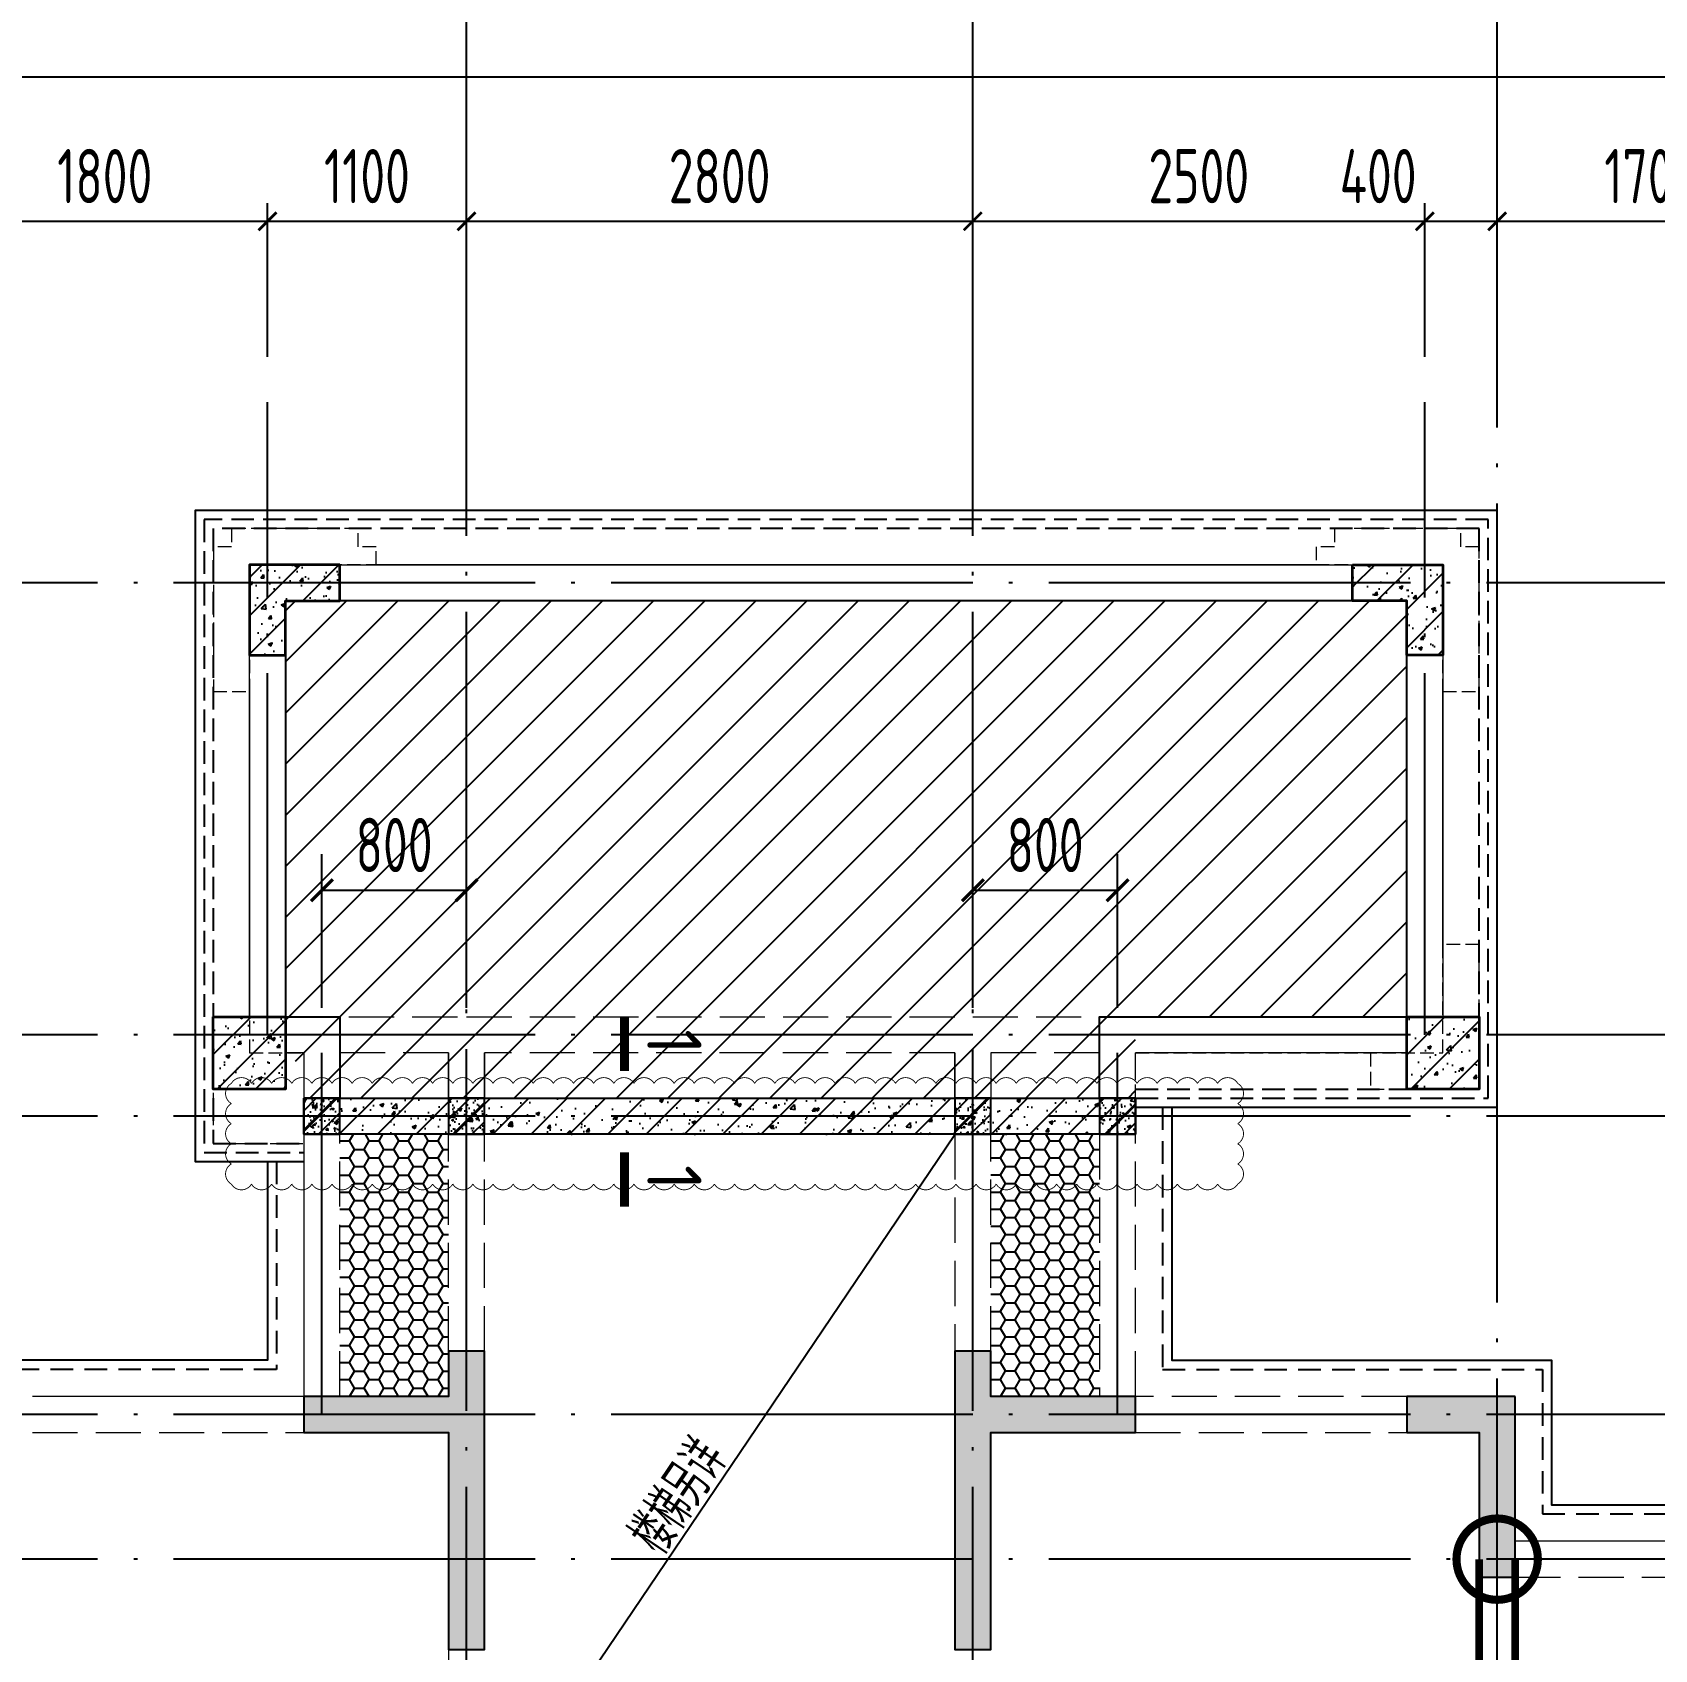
# Model space of a CAD drawing. Extents: x -655480 to 203344, y -294099 to 287156.
# Drawn here: x -158014 to -149043, y 135891 to 144836 of the extents above; entities that cross this region are included whole.
import ezdxf

# ---------------------------------------------------------------- set-up
doc = ezdxf.new("R2010")
doc.units = 0
doc.header["$LTSCALE"] = 1000
for name, pattern in [('__DASH', [0.35, 0.25, -0.1]), ('DASH', [0.35, 0.25, -0.1]), ('DOTE', [2.42, 2, -0.2, 0.02, -0.2]), ('HIDDEN', [0.375, 0.25, -0.125])]:
    doc.linetypes.add(name, pattern=pattern)
doc.layers.get('0').update_dxf_attribs({"linetype": 'CONTINUOUS'})
doc.layers.get('DEFPOINTS').update_dxf_attribs({"linetype": 'CONTINUOUS'})
doc.layers.add('+公共字体', color=7, linetype='CONTINUOUS', lineweight=20)
doc.layers.add('平面-看线', color=45, linetype='CONTINUOUS', lineweight=15)
for name, color, linetype in [('A-AXIS', 1, 'CONTINUOUS'), ('A-DOTE', 10, 'DOTE'), ('HATCH', 8, 'CONTINUOUS'), ('ROOF', 183, 'CONTINUOUS'), ('S-B板填充', 251, 'CONTINUOUS'), ('S-B板边线', 2, 'CONTINUOUS'), ('S-B板配筋号', 7, 'CONTINUOUS'), ('S-C承台编号', 6, 'CONTINUOUS'), ('S-L主梁线', 4, 'DASH'), ('S-Q墙填充', 252, 'CONTINUOUS'), ('S-Q墙实线', 6, 'CONTINUOUS'), ('S-Q墙标注', 3, 'CONTINUOUS'), ('S-Y一般标注', 3, 'CONTINUOUS'), ('S-Z柱填充', 252, 'CONTINUOUS'), ('S-Z柱实线', 6, 'CONTINUOUS'), ('S-板正筋', 2, 'CONTINUOUS'), ('S-构造柱', 212, 'CONTINUOUS'), ('THICK', 6, 'CONTINUOUS'), ('看线', 251, 'CONTINUOUS')]:
    doc.layers.add(name, color=color, linetype=linetype)
doc.layers.add('审图修改', color=2, linetype='CONTINUOUS', plot=False)
doc.layers.add('配箍校核', color=34, linetype='CONTINUOUS', plot=False)
doc.styles.add('TSSD_DIMENSION', font='Tssdeng.shx', dxfattribs={"width": 0.7, "bigfont": 'tssdchn.shx'})
doc.styles.add('TSSD_Label', font='Tssdeng.shx', dxfattribs={"width": 0.7, "bigfont": 'hztxt.shx'})
doc.styles.add('TSSD_REIN', font='tssdeng.shx', dxfattribs={"width": 0.7, "height": 300, "bigfont": 'tssdchn.shx'})
doc.styles.add('结构文字', font='zstxt.shx', dxfattribs={"width": 0.7, "bigfont": 'zshz.shx'})
doc.dimstyles.new('STRUCK', dxfattribs={"dimtxt": 400, "dimasz": 121, "dimexe": 200, "dimexo": 150, "dimgap": 115, "dimtad": 1, "dimdec": 0, "dimdsep": 46, "dimtxsty": '结构文字', "dimblk": 'ARCHTICK', "dimcen": 400, "dimclrd": 3, "dimclre": 3, "dimclrt": 7, "dimadec": 0, "dimazin": 0, "dimtfac": 1, "dimtdec": 0, "dimtix": 1, "dimtmove": 2, "dimatfit": 3, "dimldrblk": '_DIMX', "dimfxl": 1, "dimtolj": 1, "dimtzin": 0, "dimarcsym": 0})
doc.dimstyles.new('TSSD_100_100', dxfattribs={"dimtxt": 300, "dimasz": 100, "dimexe": 100, "dimexo": 250, "dimgap": 100, "dimtad": 1, "dimdec": 0, "dimzin": 0, "dimdsep": 46, "dimtxsty": 'TSSD_DIMENSION', "dimblk": 'ARCHTICK', "dimcen": 0, "dimdle": 100, "dimclrt": 7, "dimadec": 0, "dimazin": 0, "dimtfac": 1, "dimtdec": 0, "dimtix": 1, "dimtmove": 2, "dimatfit": 3, "dimldrblk": 'ARCHTICK', "dimfxl": 1, "dimtolj": 1, "dimtzin": 0, "dimarcsym": 0})
pattern_1 = [(50, (46738.58, -83346.06), (215.17805, -18.82564), [22.5, -247.5]), (355, (46738.58, -83346.06), (-41.6254, 225.65764), [18, -198]), (100.4514, (46756.5, -83347.63), (173.55281, 206.83186), [19.12206, -210.34263]), (46.1842, (46738.58, -83286.06), (320.1723, -49.6557), [33.75, -371.25]), (96.6356, (46765.26, -83290.2), (280.3988, 292.23536), [28.6831, -315.5139]), (351.1842, (46738.58, -83286.06), (280.3986, 292.2356), [27, -297]), (21, (46768.58, -83301.06), (179.07212, -120.78567), [22.5, -247.5]), (326, (46768.58, -83301.06), (72.9946, 217.545), [18, -198]), (71.4514, (46783.5, -83311.13), (252.0668, 96.75915), [19.12206, -210.34263]), (37.5, (46738.58, -83346.06), (3.647957, 99.868156), [0, -195.6, 0, -201, 0, -198.75]), (7.5, (46738.58, -83346.06), (78.92086, 118.323514), [0, -114.6, 0, -191.1, 0, -75.75]), (327.5, (46671.68, -83346.06), (160.14673, -6.76646), [0, -75, 0, -234, 0, -310.5]), (317.5, (46641.68, -83346.06), (174.95585, 30.0315), [0, -97.5, 0, -155.4, 0, -220.5]), (45, (46738.58, -83346.06), (-106.06602, 106.06602), [])]

# ---------------------------------------------------------------- blocks, each defined once
blk = doc.blocks.new('_ArchTick')
at = {"color": 0, "linetype": 'ByBlock', "const_width": 0.15}
blk.add_lwpolyline([(-0.5, -0.5), (0.5, 0.5)], dxfattribs=at)
blk = doc.blocks.new('*D91')
at = {"layer": 'DEFPOINTS', "color": 0, "transparency": 16777216}
for p in [(40700, 22100), (39600, 21100), (40700, 21100)]:
    blk.add_point(p, dxfattribs=at)
at = {"layer": 'S-Y一般标注', "color": 0, "lineweight": -2, "transparency": 16777216}
for p, q in [((39600, 21350), (39600, 22200)), ((40700, 21350), (40700, 22200)), ((39500, 22100), (40800, 22100))]:
    blk.add_line(p, q, dxfattribs=at)
at = {"layer": 'S-Y一般标注', "color": 0, "lineweight": -2, "transparency": 16777216, "xscale": 100, "yscale": 100, "zscale": 100, "rotation": 180}
blk.add_blockref('_ArchTick', (39600, 22100), dxfattribs=at)
at = {"layer": 'S-Y一般标注', "color": 0, "lineweight": -2, "transparency": 16777216, "xscale": 100, "yscale": 100, "zscale": 100}
blk.add_blockref('_ArchTick', (40700, 22100), dxfattribs=at)
at = {"layer": 'S-Y一般标注', "color": 7, "transparency": 16777216, "insert": (40150, 22350), "char_height": 300, "attachment_point": 5, "style": 'TSSD_DIMENSION'}
blk.add_mtext('\\A1;1100', dxfattribs=at)
blk = doc.blocks.new('*D92')
at = {"layer": 'DEFPOINTS', "color": 0, "transparency": 16777216}
for p in [(43500, 22100), (40700, 21100), (43500, 21100)]:
    blk.add_point(p, dxfattribs=at)
at = {"layer": 'S-Y一般标注', "color": 0, "lineweight": -2, "transparency": 16777216}
for p, q in [((40700, 21350), (40700, 22200)), ((43500, 21350), (43500, 22200)), ((40600, 22100), (43600, 22100))]:
    blk.add_line(p, q, dxfattribs=at)
at = {"layer": 'S-Y一般标注', "color": 0, "lineweight": -2, "transparency": 16777216, "xscale": 100, "yscale": 100, "zscale": 100, "rotation": 180}
blk.add_blockref('_ArchTick', (40700, 22100), dxfattribs=at)
at = {"layer": 'S-Y一般标注', "color": 0, "lineweight": -2, "transparency": 16777216, "xscale": 100, "yscale": 100, "zscale": 100}
blk.add_blockref('_ArchTick', (43500, 22100), dxfattribs=at)
at = {"layer": 'S-Y一般标注', "color": 7, "transparency": 16777216, "insert": (42100, 22350), "char_height": 300, "attachment_point": 5, "style": 'TSSD_DIMENSION'}
blk.add_mtext('\\A1;2800', dxfattribs=at)
blk = doc.blocks.new('*D93')
at = {"layer": 'DEFPOINTS', "color": 0, "transparency": 16777216}
for p in [(46400, 22100), (46000, 21100), (46400, 21100)]:
    blk.add_point(p, dxfattribs=at)
at = {"layer": 'S-Y一般标注', "color": 0, "lineweight": -2, "transparency": 16777216}
for p, q in [((46000, 21350), (46000, 22200)), ((46400, 21350), (46400, 22200)), ((45900, 22100), (46500, 22100))]:
    blk.add_line(p, q, dxfattribs=at)
at = {"layer": 'S-Y一般标注', "color": 0, "lineweight": -2, "transparency": 16777216, "xscale": 100, "yscale": 100, "zscale": 100, "rotation": 180}
blk.add_blockref('_ArchTick', (46000, 22100), dxfattribs=at)
at = {"layer": 'S-Y一般标注', "color": 0, "lineweight": -2, "transparency": 16777216, "xscale": 100, "yscale": 100, "zscale": 100}
blk.add_blockref('_ArchTick', (46400, 22100), dxfattribs=at)
at = {"layer": 'S-Y一般标注', "color": 7, "transparency": 16777216, "insert": (45741.9, 22350), "char_height": 300, "attachment_point": 5, "style": 'TSSD_DIMENSION'}
blk.add_mtext('\\A1;400', dxfattribs=at)
blk = doc.blocks.new('*D94')
at = {"layer": 'DEFPOINTS', "color": 0, "transparency": 16777216}
for p in [(48100, 22100), (46400, 21100), (48100, 21100)]:
    blk.add_point(p, dxfattribs=at)
at = {"layer": 'S-Y一般标注', "color": 0, "lineweight": -2, "transparency": 16777216}
for p, q in [((46400, 21350), (46400, 22200)), ((48100, 21350), (48100, 22200)), ((46300, 22100), (48200, 22100))]:
    blk.add_line(p, q, dxfattribs=at)
at = {"layer": 'S-Y一般标注', "color": 0, "lineweight": -2, "transparency": 16777216, "xscale": 100, "yscale": 100, "zscale": 100, "rotation": 180}
blk.add_blockref('_ArchTick', (46400, 22100), dxfattribs=at)
at = {"layer": 'S-Y一般标注', "color": 0, "lineweight": -2, "transparency": 16777216, "xscale": 100, "yscale": 100, "zscale": 100}
blk.add_blockref('_ArchTick', (48100, 22100), dxfattribs=at)
at = {"layer": 'S-Y一般标注', "color": 7, "transparency": 16777216, "insert": (47250, 22350), "char_height": 300, "attachment_point": 5, "style": 'TSSD_DIMENSION'}
blk.add_mtext('\\A1;1700', dxfattribs=at)
blk = doc.blocks.new('*D98')
at = {"layer": 'DEFPOINTS', "color": 0, "transparency": 16777216}
for p in [(54600, 22900), (4600, 21100), (54600, 21100)]:
    blk.add_point(p, dxfattribs=at)
at = {"layer": 'S-Y一般标注', "color": 0, "lineweight": -2, "transparency": 16777216}
for p, q in [((4600, 21350), (4600, 23000)), ((54600, 21350), (54600, 23000)), ((4500, 22900), (54700, 22900))]:
    blk.add_line(p, q, dxfattribs=at)
at = {"layer": 'S-Y一般标注', "color": 0, "lineweight": -2, "transparency": 16777216, "xscale": 100, "yscale": 100, "zscale": 100, "rotation": 180}
blk.add_blockref('_ArchTick', (4600, 22900), dxfattribs=at)
at = {"layer": 'S-Y一般标注', "color": 0, "lineweight": -2, "transparency": 16777216, "xscale": 100, "yscale": 100, "zscale": 100}
blk.add_blockref('_ArchTick', (54600, 22900), dxfattribs=at)
at = {"layer": 'S-Y一般标注', "color": 7, "transparency": 16777216, "insert": (29600, 23150), "char_height": 300, "attachment_point": 5, "style": 'TSSD_DIMENSION'}
blk.add_mtext('\\A1;50000', dxfattribs=at)
blk = doc.blocks.new('*D113')
at = {"layer": 'DEFPOINTS', "color": 0, "transparency": 16777216}
for p in [(39600, 22100), (37800, 21100), (39600, 21100)]:
    blk.add_point(p, dxfattribs=at)
at = {"layer": 'S-Y一般标注', "color": 0, "lineweight": -2, "transparency": 16777216}
for p, q in [((37800, 21350), (37800, 22200)), ((39600, 21350), (39600, 22200)), ((37700, 22100), (39700, 22100))]:
    blk.add_line(p, q, dxfattribs=at)
at = {"layer": 'S-Y一般标注', "color": 0, "lineweight": -2, "transparency": 16777216, "xscale": 100, "yscale": 100, "zscale": 100, "rotation": 180}
blk.add_blockref('_ArchTick', (37800, 22100), dxfattribs=at)
at = {"layer": 'S-Y一般标注', "color": 0, "lineweight": -2, "transparency": 16777216, "xscale": 100, "yscale": 100, "zscale": 100}
blk.add_blockref('_ArchTick', (39600, 22100), dxfattribs=at)
at = {"layer": 'S-Y一般标注', "color": 7, "transparency": 16777216, "insert": (38700, 22350), "char_height": 300, "attachment_point": 5, "style": 'TSSD_DIMENSION'}
blk.add_mtext('\\A1;1800', dxfattribs=at)
blk = doc.blocks.new('*D114')
at = {"layer": 'DEFPOINTS', "color": 0, "transparency": 16777216}
for p in [(46000, 22100), (43500, 21100), (46000, 21100)]:
    blk.add_point(p, dxfattribs=at)
at = {"layer": 'S-Y一般标注', "color": 0, "lineweight": -2, "transparency": 16777216}
for p, q in [((43500, 21350), (43500, 22200)), ((46000, 21350), (46000, 22200)), ((43400, 22100), (46100, 22100))]:
    blk.add_line(p, q, dxfattribs=at)
at = {"layer": 'S-Y一般标注', "color": 0, "lineweight": -2, "transparency": 16777216, "xscale": 100, "yscale": 100, "zscale": 100, "rotation": 180}
blk.add_blockref('_ArchTick', (43500, 22100), dxfattribs=at)
at = {"layer": 'S-Y一般标注', "color": 0, "lineweight": -2, "transparency": 16777216, "xscale": 100, "yscale": 100, "zscale": 100}
blk.add_blockref('_ArchTick', (46000, 22100), dxfattribs=at)
at = {"layer": 'S-Y一般标注', "color": 7, "transparency": 16777216, "insert": (44750, 22350), "char_height": 300, "attachment_point": 5, "style": 'TSSD_DIMENSION'}
blk.add_mtext('\\A1;2500', dxfattribs=at)
blk = doc.blocks.new('20210729.03492876')
at = {"layer": 'ROOF', "ltscale": 0.8}
for points in [[(40100, 13200), (42100, 13200), (42100, 16500), (34900, 16500), (34900, 12900), (35500, 12900)], [(39900, 13250), (39900, 13700), (41600, 13700), (41600, 16000), (35400, 16000), (35400, 13700), (35700, 13700), (35700, 13250)]]:
    blk.add_lwpolyline(points, dxfattribs=at)
at = {"layer": 'ROOF', "linetype": '__DASH', "ltscale": 0.5}
for points in [[(40100, 13250), (42050, 13250), (42050, 16450), (34950, 16450), (34950, 12950), (35500, 12950)], [(40100, 13300), (42000, 13300), (42000, 16400), (35000, 16400), (35000, 13000), (35500, 13000)]]:
    blk.add_lwpolyline(points, dxfattribs=at)
at = {"layer": '平面-看线', "linetype": 'DASH', "ltscale": 0.3}
for points in [[(40100, 13250), (40100, 13500), (41400, 13500), (41400, 13300), (42000, 13300), (42000, 14100), (41800, 14100), (41800, 15500), (41999.7, 15500), (41999.7, 16300), (41899.7, 16300), (41899.7, 16400), (41609.7, 16400), (41609.7, 16400), (41489.7, 16400), (41489.7, 16400), (41199.7, 16400), (41199.7, 16300), (41099.7, 16300), (41099.7, 16200), (35900.3, 16200), (35900.3, 16300), (35800.3, 16300), (35800.3, 16400), (35510.3, 16400), (35510.3, 16400), (35390.3, 16400), (35390.3, 16400), (35100.3, 16400), (35100.3, 16300), (35000.3, 16300), (35000.3, 15500), (35200, 15500), (35200, 13700), (35000, 13700), (35000, 13000), (35500, 13000)], [(40100, 13250), (40100, 13500), (41800, 13500), (41800, 16200), (35200, 16200), (35200, 13500), (35500, 13500), (35500, 13250)]]:
    blk.add_lwpolyline(points, dxfattribs=at)
at = {"layer": '看线', "color": 201, "linetype": 'HIDDEN', "ltscale": 0.5}
for points in [[(40250, 13200), (40250, 11750), (42350, 11750), (42350, 10950), (48750, 10950), (48750, 9950), (50550, 9950), (50550, 1550), (47600, 1550)], [(35350, 12900), (35350, 11750), (33250, 11750), (33250, 10950), (26850, 10950), (26850, 10950), (25300, 10950)]]:
    blk.add_lwpolyline(points, dxfattribs=at)
at = {"layer": '看线', "color": 201}
for points in [[(40300, 13200), (40300, 11800), (42400, 11800), (42400, 11000), (48800, 11000), (48800, 10000), (50600, 10000), (50600, 1500), (47750, 1500)], [(35300, 12900), (35300, 11800), (33200, 11800), (33200, 11000), (26800, 11000), (26800, 11000), (25300, 11000)]]:
    blk.add_lwpolyline(points, dxfattribs=at)
blk = doc.blocks.new('20210803.22403995')
at = {"layer": '+公共字体', "color": 2, "const_width": 45}
blk.add_lwpolyline([(-822438.2, -168386.5, 1), (-822438.2, -167936.5, 1), (-822438.2, -168386.5, -1)], format="xyb", dxfattribs=at)
blk = doc.blocks.new('20210807.15313138')
at = {"layer": 'S-Q墙填充'}
h = blk.add_hatch(color=252, dxfattribs=at)
h.dxf.hatch_style = 1
h.paths.add_polyline_path([(97215.6, 67839.5), (97215.6, 68189.5), (97015.6, 68189.5), (97015.6, 67939.5), (96215.5, 67939.5), (96215.5, 67739.5), (97015.6, 67739.5), (97015.6, 66539.5), (97215.6, 66539.5)])
h = blk.add_hatch(color=252, dxfattribs=at)
h.dxf.hatch_style = 1
h.paths.add_polyline_path([(99815.6, 67839.5), (99815.6, 66539.5), (100015.6, 66539.5), (100015.6, 67739.5), (100815.2, 67739.5), (100815.2, 67939.5), (100015.6, 67939.5), (100015.6, 68189.5), (99815.6, 68189.5)])
h = blk.add_hatch(color=252, dxfattribs=at)
h.dxf.hatch_style = 1
h.paths.add_polyline_path([(102915.6, 67939.5), (102315.7, 67939.5), (102315.7, 67739.5), (102715.6, 67739.5), (102715.6, 66939.5), (102915.6, 66939.5)])
at = {"layer": 'S-Z柱填充'}
h = blk.add_hatch(dxfattribs=at)
h.set_pattern_fill('ARMORED', color=256, scale=30, style=0)
h.set_pattern_definition(pattern_1)
h.paths.add_polyline_path([(96415.7, 72539.5), (95915.7, 72539.5), (95915.7, 72039.5), (96115.7, 72039.5), (96115.7, 72339.5), (96415.7, 72339.5)])
h = blk.add_hatch(dxfattribs=at)
h.set_pattern_fill('ARMORED', color=256, scale=30, style=0)
h.set_pattern_definition(pattern_1)
h.paths.add_polyline_path([(102015.6, 72539.5), (102515.6, 72539.5), (102515.6, 72039.5), (102315.6, 72039.5), (102315.6, 72339.5), (102015.6, 72339.5)])
h = blk.add_hatch(dxfattribs=at)
h.set_pattern_fill('ARMORED', color=256, scale=30, style=0)
h.set_pattern_definition([(50, (-309692.94, 38050.78), (215.178055, -18.82564), [22.5, -247.5]), (355, (-309692.94, 38050.78), (-41.6254, 225.65764), [18, -198]), (100.4514, (-309675.01, 38049.21), (173.55281, 206.83186), [19.12206, -210.34263]), (46.1842, (-309692.94, 38110.78), (320.17231, -49.6557), [33.75, -371.25]), (96.6356, (-309666.26, 38106.64), (280.3988, 292.23536), [28.68309, -315.5139]), (351.1842, (-309692.94, 38110.78), (280.39858, 292.23558), [27, -297]), (21, (-309662.94, 38095.78), (179.072116, -120.78567), [22.5, -247.5]), (326, (-309662.94, 38095.78), (72.9946, 217.54501), [18, -198]), (71.4514, (-309648.02, 38085.71), (252.06679, 96.75915), [19.12206, -210.34263]), (37.5, (-309692.945, 38050.78), (3.647957, 99.868156), [0, -195.6, 0, -201, 0, -198.75]), (7.5, (-309692.94, 38050.78), (78.92086, 118.323514), [0, -114.6, 0, -191.1, 0, -75.75]), (327.5, (-309759.845, 38050.78), (160.146731, -6.766462), [0, -75, 0, -234, 0, -310.5]), (317.5, (-309789.84, 38050.78), (174.95585, 30.031495), [0, -97.5, 0, -155.4, 0, -220.5]), (45, (-309692.94, 38050.78), (-106.066017, 106.066017), [])])
h.paths.add_polyline_path([(95715.6, 70039.5), (96115.6, 70039.5), (96115.6, 69639.5), (95715.6, 69639.5)])
h = blk.add_hatch(dxfattribs=at)
h.set_pattern_fill('ARMORED', color=256, scale=30, style=0)
h.set_pattern_definition([(50, (-310092.94, 38050.78), (215.178055, -18.82564), [22.5, -247.5]), (355, (-310092.94, 38050.78), (-41.6254, 225.65764), [18, -198]), (100.4514, (-310075.01, 38049.2), (173.55281, 206.83186), [19.12206, -210.34263]), (46.1842, (-310092.94, 38110.78), (320.17231, -49.6557), [33.75, -371.25]), (96.6356, (-310066.26, 38106.64), (280.3988, 292.23536), [28.68309, -315.5139]), (351.1842, (-310092.94, 38110.78), (280.39858, 292.23558), [27, -297]), (21, (-310062.94, 38095.78), (179.072116, -120.78567), [22.5, -247.5]), (326, (-310062.94, 38095.78), (72.9946, 217.54501), [18, -198]), (71.4514, (-310048.02, 38085.71), (252.06679, 96.75915), [19.12206, -210.34263]), (37.5, (-310092.945, 38050.78), (3.647957, 99.868156), [0, -195.6, 0, -201, 0, -198.75]), (7.5, (-310092.94, 38050.78), (78.92086, 118.323514), [0, -114.6, 0, -191.1, 0, -75.75]), (327.5, (-310159.845, 38050.78), (160.146731, -6.766462), [0, -75, 0, -234, 0, -310.5]), (317.5, (-310189.84, 38050.78), (174.95585, 30.031495), [0, -97.5, 0, -155.4, 0, -220.5]), (45, (-310092.94, 38050.78), (-106.066017, 106.066017), [])])
h.paths.add_polyline_path([(102315.6, 70039.5), (102715.6, 70039.5), (102715.6, 69639.5), (102315.6, 69639.5)])
at = {"layer": 'S-L主梁线', "linetype": 'ByBlock', "lineweight": 18}
for p, q in [((96315.6, 72539.5), (102015.6, 72539.5)), ((95915.6, 70039.5), (95915.6, 72139.5)), ((102515.6, 72039.5), (102515.6, 70039.5)), ((96215.8, 69839.5), (96215.8, 67939.5)), ((102315.6, 69839.5), (100816.1, 69839.6)), ((96215.6, 69589.5), (96215.9, 69589.5)), ((96415.9, 69589.5), (97016.2, 69589.5)), ((97216.2, 69589.5), (99815.6, 69589.5)), ((100015.6, 69589.5), (100616.1, 69589.5)), ((96215.5, 67939.5), (94715.6, 67939.5)), ((104515.6, 67139.5), (102915.6, 67139.5))]:
    blk.add_line(p, q, dxfattribs=at)
at = {"layer": 'S-L主梁线', "linetype": 'DASH', "lineweight": 18}
for p, q in [((102015.6, 72339.5), (96315.6, 72339.5)), ((96115.6, 72139.5), (96115.6, 70039.5)), ((102315.6, 70039.5), (102315.6, 72039.5)), ((96115.6, 70039.7), (97116.3, 70039.7)), ((97116.3, 70039.7), (99915.6, 70039.7)), ((99915.7, 70039.7), (100716.1, 70039.6)), ((100716.1, 70039.6), (102315.6, 70039.5)), ((96215.8, 69839.7), (96115.6, 69839.7)), ((96415.8, 69489.5), (96415.8, 69839.7)), ((96415.8, 69839.7), (96415.9, 69589.5)), ((97016.3, 69839.7), (96415.8, 69839.7)), ((97016.3, 69839.7), (97016.2, 69589.5)), ((97016.2, 69589.5), (97016.3, 69839.7)), ((97216.2, 69589.5), (97216.3, 69839.7)), ((97216.3, 69839.7), (97216.2, 69589.5)), ((99815.6, 69839.7), (97216.3, 69839.7)), ((99815.6, 69839.7), (99815.6, 69589.5)), ((99815.6, 69589.5), (99815.6, 69839.7)), ((100015.6, 69839.7), (100015.6, 69589.5)), ((100015.6, 69839.7), (100015.6, 69589.5)), ((100616.1, 69839.6), (100015.6, 69839.7)), ((100616.1, 69839.6), (100616.1, 69589.5)), ((100616.1, 69589.5), (100616.1, 69839.6)), ((100815.8, 67939.5), (100816.1, 69839.6)), ((97016.1, 69389.5), (96415.7, 69389.5)), ((96415.8, 67939.5), (96415.8, 69389.5)), ((97015.6, 68189.5), (97016, 69389.5)), ((97215.8, 68189.5), (97216.2, 69389.5)), ((99815.6, 69389.5), (97216.1, 69389.5)), ((99815.6, 69389.5), (99815.5, 68189.5)), ((100615.9, 69389.5), (100015.6, 69389.5)), ((100015.6, 68189.5), (100016, 69389.5)), ((100616, 69389.5), (100615.8, 67939.5)), ((102315.7, 67939.5), (100815.8, 67939.5)), ((94715.6, 67739.5), (96215.5, 67739.5)), ((100815.2, 67739.5), (102315.7, 67739.5)), ((102915.6, 66939.5), (104415.6, 66939.5)), ((97015.6, 66539.5), (97015.6, 65839.8)), ((100015.6, 65839.8), (100015.6, 66539.5))]:
    blk.add_line(p, q, dxfattribs=at)
at = {"layer": 'S-Q墙实线'}
blk.add_lwpolyline([(97215.6, 67839.5), (97215.6, 68189.5), (97015.6, 68189.5), (97015.6, 67939.5), (96215.5, 67939.5), (96215.5, 67739.5), (97015.6, 67739.5), (97015.6, 66539.5), (97215.6, 66539.5), (97215.6, 67839.5)], dxfattribs=at)
for points in [[(99815.6, 67839.5), (99815.6, 66539.5), (100015.6, 66539.5), (100015.6, 67739.5), (100815.2, 67739.5), (100815.2, 67939.5), (100015.6, 67939.5), (100015.6, 68189.5), (99815.6, 68189.5)], [(102915.6, 67939.5), (102315.7, 67939.5), (102315.7, 67739.5), (102715.6, 67739.5), (102715.6, 66939.5), (102915.6, 66939.5)]]:
    blk.add_lwpolyline(points, close=True, dxfattribs=at)
at = {"layer": 'S-Z柱实线', "lineweight": 35}
for points in [[(96415.7, 72539.5), (95915.7, 72539.5), (95915.7, 72039.5), (96115.7, 72039.5), (96115.7, 72339.5), (96415.7, 72339.5), (96415.7, 72539.5)], [(102015.6, 72539.5), (102515.6, 72539.5), (102515.6, 72039.5), (102315.6, 72039.5), (102315.6, 72339.5), (102015.6, 72339.5), (102015.6, 72539.5)]]:
    blk.add_lwpolyline(points, dxfattribs=at)
for points in [[(95715.6, 70039.5), (96115.6, 70039.5), (96115.6, 69639.5), (95715.6, 69639.5)], [(102315.6, 70039.5), (102715.6, 70039.5), (102715.6, 69639.5), (102315.6, 69639.5)]]:
    blk.add_lwpolyline(points, close=True, dxfattribs=at)
blk = doc.blocks.new('20210730.02141516')
at = {"layer": 'S-构造柱'}
h = blk.add_hatch(dxfattribs=at)
h.set_pattern_fill('ARMORED', color=256, scale=15, angle=-90, style=0)
h.set_pattern_definition([(320, (-154189.41, 3278673.45), (-9.4128202, -107.5890274), [11.25, -123.75]), (265, (-154189.41, 3278673.45), (112.82882, 20.8127), [9, -99]), (10.4514, (-154190.19, 3278664.49), (103.4159313, -86.7764073), [9.5610285, -105.1713168]), (316.1842, (-154159.41, 3278673.45), (-24.827852, -160.0861573), [16.875, -185.625]), (6.6356, (-154161.48, 3278660.11), (146.117681, -140.199406), [14.341543, -157.75695]), (261.1842, (-154159.41, 3278673.45), (146.11779, -140.199292), [13.5, -148.5]), (291, (-154166.91, 3278658.45), (-60.3928336, -89.5360578), [11.25, -123.75]), (236, (-154166.91, 3278658.45), (108.7725068, -36.4972998), [9, -99]), (341.4514, (-154171.94, 3278650.99), (48.3795745, -126.0333943), [9.5610285, -105.1713168]), (307.5, (-154189.41, 3278673.454), (49.93407807, -1.8239783), [0, -97.8, 0, -100.5, 0, -99.375]), (277.5, (-154189.41, 3278673.454), (59.1617568, -39.4604306), [0, -57.3, 0, -95.55, 0, -37.875]), (237.5, (-154189.41, 3278706.904), (-3.38323076, -80.07336543), [0, -37.5, 0, -117, 0, -155.25]), (227.5, (-154189.41, 3278721.904), (15.0157473, -87.4779254), [0, -48.75, 0, -77.7, 0, -110.25]), (315, (-154189.41, 3278673.454), (53.0330086, 53.0330086), [])])
h.paths.add_polyline_path([(200, 200), (200, 0), (0, 0), (0, 200)])
blk.add_lwpolyline([(200, 200), (200, 0), (0, 0), (0, 200)], close=True, dxfattribs=at)
blk = doc.blocks.new('20210809.18285270')
at = {"layer": 'ROOF', "xscale": -1, "rotation": 4.61764226855621e-08}
for p in [(35500, 12550.2), (36300, 12550.2), (39100, 12550.2), (39900, 12550.2)]:
    blk.add_blockref('20210730.02141516', p, dxfattribs=at)
blk = doc.blocks.new('*D1360')
at = {"layer": 'DEFPOINTS', "color": 0, "transparency": 16777216}
for p in [(-155613.6, 140091.4), (-156413.6, 139291.4), (-155613.6, 139291.4)]:
    blk.add_point(p, dxfattribs=at)
at = {"layer": 'S-Q墙标注', "color": 3, "lineweight": -2, "transparency": 16777216}
for p, q in [((-156413.6, 139441.4), (-156413.6, 140291.4)), ((-155613.6, 139441.4), (-155613.6, 140291.4)), ((-156413.6, 140091.4), (-155613.6, 140091.4))]:
    blk.add_line(p, q, dxfattribs=at)
at = {"layer": 'S-Q墙标注', "color": 3, "lineweight": -2, "transparency": 16777216, "xscale": 121, "yscale": 121, "zscale": 121, "rotation": 180}
blk.add_blockref('_ArchTick', (-156413.6, 140091.4), dxfattribs=at)
at = {"layer": 'S-Q墙标注', "color": 3, "lineweight": -2, "transparency": 16777216, "xscale": 121, "yscale": 121, "zscale": 121}
blk.add_blockref('_ArchTick', (-155613.6, 140091.4), dxfattribs=at)
at = {"layer": 'S-Q墙标注', "color": 7, "transparency": 16777216, "insert": (-156013.6, 140341.4), "char_height": 300, "attachment_point": 5, "style": 'TSSD_REIN'}
blk.add_mtext('\\A1;800', dxfattribs=at)
blk = doc.blocks.new('_DIMX')
blk.add_line((-150, 0), (150, 0))
at = {"const_width": 50}
blk.add_lwpolyline([(-70, -70), (70, 70)], dxfattribs=at)
blk = doc.blocks.new('*D1361')
at = {"layer": 'DEFPOINTS', "color": 0, "transparency": 16777216}
for p in [(-152013.6, 140091.4), (-152813.6, 139291.4), (-152013.6, 139291.4)]:
    blk.add_point(p, dxfattribs=at)
at = {"layer": 'S-Q墙标注', "color": 3, "lineweight": -2, "transparency": 16777216}
for p, q in [((-152813.6, 139441.4), (-152813.6, 140291.4)), ((-152013.6, 139441.4), (-152013.6, 140291.4)), ((-152813.6, 140091.4), (-152013.6, 140091.4))]:
    blk.add_line(p, q, dxfattribs=at)
at = {"layer": 'S-Q墙标注', "color": 3, "lineweight": -2, "transparency": 16777216, "xscale": 121, "yscale": 121, "zscale": 121, "rotation": 180}
blk.add_blockref('_ArchTick', (-152813.6, 140091.4), dxfattribs=at)
at = {"layer": 'S-Q墙标注', "color": 3, "lineweight": -2, "transparency": 16777216, "xscale": 121, "yscale": 121, "zscale": 121}
blk.add_blockref('_ArchTick', (-152013.6, 140091.4), dxfattribs=at)
at = {"layer": 'S-Q墙标注', "color": 7, "transparency": 16777216, "insert": (-152413.6, 140341.4), "char_height": 300, "attachment_point": 5, "style": 'TSSD_REIN'}
blk.add_mtext('\\A1;800', dxfattribs=at)
blk = doc.blocks.new('20210726.16350016')
at = {"layer": 'A-AXIS'}
for p, q in [((40700, 21100), (40700, 23900)), ((43500, 21100), (43500, 23900)), ((46400, 21100), (46400, 23900))]:
    blk.add_line(p, q, dxfattribs=at)
at = {"layer": 'A-DOTE'}
for p, q in [((39600, 17600), (39600, 21100)), ((40700, 13100.3), (40700, 21100)), ((43500, 13100.3), (43500, 21100)), ((46000, 17600), (46000, 21100)), ((46400, 13700), (46400, 21100)), ((55600, 20100), (3600, 20100)), ((55600, 17600), (3600, 17600)), ((39900, 15500), (39900, 17600)), ((44300, 15500), (44300, 17600)), ((55600, 17150), (3600, 17150)), ((55600, 15500), (3600, 15500)), ((55600, 14700), (3600, 14700))]:
    blk.add_line(p, q, dxfattribs=at)
at = {"layer": 'S-Y一般标注'}
for base, p1, p2, picture, middle in [((54600, 22900), (4600, 21100), (54600, 21100), '*D98', (29600, 23150)), ((39600, 22100), (37800, 21100), (39600, 21100), '*D113', (38700, 22350)), ((40700, 22100), (39600, 21100), (40700, 21100), '*D91', (40150, 22350)), ((43500, 22100), (40700, 21100), (43500, 21100), '*D92', (42100, 22350)), ((46000, 22100), (43500, 21100), (46000, 21100), '*D114', (44750, 22350)), ((48100, 22100), (46400, 21100), (48100, 21100), '*D94', (47250, 22350))]:
    dim = blk.add_linear_dim(base=base, p1=p1, p2=p2, dimstyle='TSSD_100_100', dxfattribs=at)
    dim.commit()
    dim.dimension.update_dxf_attribs({"geometry": picture, "text_midpoint": middle})
dim = blk.add_linear_dim(base=(46400, 22100), p1=(46000, 21100), p2=(46400, 21100), dimstyle='TSSD_100_100', dxfattribs=at)
dim.commit()
dim.dimension.update_dxf_attribs({"geometry": '*D93', "text_midpoint": (45741.9, 22350), "dimtype": 160})

msp = doc.modelspace()

# ---------------------------------------------------------------- hatches: boundary and pattern name
at = {"layer": 'HATCH'}
h = msp.add_hatch(dxfattribs=at)
h.set_pattern_fill('ARMORED', color=252, scale=30, style=0)
h.set_pattern_definition([(50, (-28752.11, -147139.17), (215.17805, -18.82564), [22.5, -247.5]), (355, (-28752.11, -147139.17), (-41.6254, 225.65764), [18, -198]), (100.4514, (-28734.18, -147140.74), (173.55281, 206.83186), [19.12206, -210.34263]), (46.1842, (-28752.11, -147079.17), (320.17231, -49.6557), [33.75, -371.25]), (96.6356, (-28725.43, -147083.3), (280.3988, 292.23536), [28.6831, -315.5139]), (351.1842, (-28752.1, -147079.17), (280.3986, 292.23558), [27, -297]), (21, (-28722.11, -147094.17), (179.07212, -120.78567), [22.5, -247.5]), (326, (-28722.11, -147094.17), (72.9946, 217.54501), [18, -198]), (71.4514, (-28707.2, -147104.24), (252.06679, 96.75915), [19.12206, -210.34263]), (37.5, (-28752.115, -147139.174), (3.647957, 99.868156), [0, -195.6, 0, -201, 0, -198.75]), (7.5, (-28752.11, -147139.17), (78.92086, 118.323514), [0, -114.6, 0, -191.1, 0, -75.75]), (327.5, (-28819.015, -147139.174), (160.14673, -6.766462), [0, -75, 0, -234, 0, -310.5]), (317.5, (-28849.01, -147139.17), (174.95585, 30.031495), [0, -97.5, 0, -155.4, 0, -220.5]), (45, (-28752.11, -147139.17), (-106.06602, 106.06602), [])])
h.paths.add_polyline_path([(-156513.41, 138941.33), (-151913.23, 138941.35), (-151913.23, 138741.44), (-156513.41, 138741.43)])
at = {"layer": 'S-B板填充'}
h = msp.add_hatch(dxfattribs=at)
h.set_pattern_fill('METAL', color=256, scale=50, style=0)
h.set_pattern_definition([(45, (-93979.7, -12952.44), (-141.42136, 141.42136), [])])
edge = h.paths.add_edge_path()
edge.add_line((-151913.65, 138941.37), (-156513.43, 138941.43))
edge.add_line((-156513.43, 138941.43), (-156613.64, 139391.43))
edge.add_line((-156613.64, 139391.43), (-156613.64, 139391.43))
edge.add_line((-156613.64, 139391.43), (-156613.64, 141691.43))
edge.add_line((-156613.64, 141691.43), (-150413.65, 141691.43))
edge.add_line((-150413.65, 141691.43), (-150413.64, 139391.43))
edge.add_line((-150413.64, 139391.43), (-151913.66, 139391.46))
edge.add_line((-151913.66, 139391.46), (-151913.65, 138941.43))
at = {"layer": 'S-B板填充', "linetype": 'ByBlock'}
h = msp.add_hatch(dxfattribs=at)
h.set_pattern_fill('HONEY', color=252, scale=17.142857, style=0)
h.set_pattern_definition([(0, (-100634.365, -44844.837), (81.642857, 47.136514), [54.42857, -108.857143]), (120, (-100634.365, -44844.837), (-81.642847, 47.136531), [54.42857, -108.857143]), (60, (-100634.365, -44844.837), (1e-05, 94.273045), [-108.857143, 54.42857])])
h.paths.add_polyline_path([(-156313.13, 137291.57), (-155712.99, 137291.57), (-155713.13, 138741.53), (-156313.13, 138741.53)])
h = msp.add_hatch(dxfattribs=at)
h.set_pattern_fill('HONEY', color=252, scale=17.142857, style=0)
h.set_pattern_definition([(0, (-97034.555, -44844.7), (81.642857, 47.136514), [54.42857, -108.857143]), (120, (-97034.555, -44844.7), (-81.642847, 47.136531), [54.42857, -108.857143]), (60, (-97034.555, -44844.7), (1e-05, 94.273045), [-108.857143, 54.42857])])
h.paths.add_polyline_path([(-152713.32, 137291.7), (-152113.18, 137291.7), (-152113.19, 138741.44), (-152713.37, 138741.52)])

# ---------------------------------------------------------------- linework, layer by layer
at = {"layer": 'S-B板边线'}
msp.add_lwpolyline([(-156513.41, 138941.33), (-151913.23, 138941.35), (-151913.23, 138741.44), (-156513.41, 138741.43)], close=True, dxfattribs=at)
at = {"layer": 'S-B板配筋号', "color": 1}
msp.add_lwpolyline([(-155513.2, 134889.94), (-152913.69, 138739.67)], dxfattribs=at)
at = {"layer": 'S-板正筋', "color": 5, "linetype": 'DASH', "const_width": 42.86}
for points in [[(-150013.65, 136391.43), (-150013.65, 135291.43)], [(-149813.65, 136391.43), (-149813.65, 135291.43)]]:
    msp.add_lwpolyline(points, dxfattribs=at)
at = {"layer": 'THICK', "const_width": 50}
for points in [[(-154739.04, 139092.2), (-154739.04, 139392.2)], [(-154739.04, 138641.59), (-154739.04, 138341.59)]]:
    msp.add_lwpolyline(points, dxfattribs=at)
at = {"layer": '审图修改', "const_width": 5}
msp.add_lwpolyline([(-156913.61, 139022.9, -0.5773503), (-156802.31, 139022.9, -0.5773503), (-156691.01, 139022.9, -0.5773503), (-156579.71, 139022.9, -0.5773503), (-156468.4, 139022.9, -0.5773503), (-156357.1, 139022.9, -0.5773503), (-156245.8, 139022.9, -0.5773503), (-156134.5, 139022.9, -0.5773503), (-156023.2, 139022.9, -0.5773503), (-155911.9, 139022.9, -0.5773503), (-155800.6, 139022.9, -0.5773503), (-155689.3, 139022.9, -0.5773503), (-155578, 139022.9, -0.5773503), (-155466.7, 139022.9, -0.5773503), (-155355.4, 139022.9, -0.5773503), (-155244.1, 139022.9, -0.5773503), (-155132.79, 139022.9, -0.5773503), (-155021.49, 139022.9, -0.5773503), (-154910.19, 139022.9, -0.5773503), (-154798.89, 139022.9, -0.5773503), (-154687.59, 139022.9, -0.5773503), (-154576.29, 139022.9, -0.5773503), (-154464.99, 139022.9, -0.5773503), (-154353.69, 139022.9, -0.5773503), (-154242.39, 139022.9, -0.5773503), (-154131.09, 139022.9, -0.5773503), (-154019.79, 139022.9, -0.5773503), (-153908.49, 139022.9, -0.5773503), (-153797.19, 139022.9, -0.5773503), (-153685.88, 139022.9, -0.5773503), (-153574.58, 139022.9, -0.5773503), (-153463.28, 139022.9, -0.5773503), (-153351.98, 139022.9, -0.5773503), (-153240.68, 139022.9, -0.5773503), (-153129.38, 139022.9, -0.5773503), (-153018.08, 139022.9, -0.5773503), (-152906.78, 139022.9, -0.5773503), (-152795.48, 139022.9, -0.5773503), (-152684.18, 139022.9, -0.5773503), (-152572.88, 139022.9, -0.5773503), (-152461.58, 139022.9, -0.5773503), (-152350.27, 139022.9, -0.5773503), (-152238.97, 139022.9, -0.5773503), (-152127.67, 139022.9, -0.5773503), (-152016.37, 139022.9, -0.5773503), (-151905.07, 139022.9, -0.5773503), (-151793.77, 139022.9, -0.5773503), (-151682.47, 139022.9, -0.5773503), (-151571.17, 139022.9, -0.5773503), (-151459.87, 139022.9, -0.5773503), (-151348.57, 139022.9, -0.5773503), (-151348.57, 138911.6, -0.5773503), (-151348.57, 138800.3, -0.5773503), (-151348.57, 138689, -0.5773503), (-151348.57, 138577.7, -0.5773503), (-151348.57, 138466.4, -0.5773503), (-151459.87, 138466.4, -0.5773503), (-151571.17, 138466.4, -0.5773503), (-151682.47, 138466.4, -0.5773503), (-151793.77, 138466.4, -0.5773503), (-151905.07, 138466.4, -0.5773503), (-152016.37, 138466.4, -0.5773503), (-152127.67, 138466.4, -0.5773503), (-152238.97, 138466.4, -0.5773503), (-152350.27, 138466.4, -0.5773503), (-152461.58, 138466.4, -0.5773503), (-152572.88, 138466.4, -0.5773503), (-152684.18, 138466.4, -0.5773503), (-152795.48, 138466.4, -0.5773503), (-152906.78, 138466.4, -0.5773503), (-153018.08, 138466.4, -0.5773503), (-153129.38, 138466.4, -0.5773503), (-153240.68, 138466.4, -0.5773503), (-153351.98, 138466.4, -0.5773503), (-153463.28, 138466.4, -0.5773503), (-153574.58, 138466.4, -0.5773503), (-153685.88, 138466.4, -0.5773503), (-153797.19, 138466.4, -0.5773503), (-153908.49, 138466.4, -0.5773503), (-154019.79, 138466.4, -0.5773503), (-154131.09, 138466.4, -0.5773503), (-154242.39, 138466.4, -0.5773503), (-154353.69, 138466.4, -0.5773503), (-154464.99, 138466.4, -0.5773503), (-154576.29, 138466.4, -0.5773503), (-154687.59, 138466.4, -0.5773503), (-154798.89, 138466.4, -0.5773503), (-154910.19, 138466.4, -0.5773503), (-155021.49, 138466.4, -0.5773503), (-155132.79, 138466.4, -0.5773503), (-155244.1, 138466.4, -0.5773503), (-155355.4, 138466.4, -0.5773503), (-155466.7, 138466.4, -0.5773503), (-155578, 138466.4, -0.5773503), (-155689.3, 138466.4, -0.5773503), (-155800.6, 138466.4, -0.5773503), (-155911.9, 138466.4, -0.5773503), (-156023.2, 138466.4, -0.5773503), (-156134.5, 138466.4, -0.5773503), (-156245.8, 138466.4, -0.5773503), (-156357.1, 138466.4, -0.5773503), (-156468.4, 138466.4, -0.5773503), (-156579.71, 138466.4, -0.5773503), (-156691.01, 138466.4, -0.5773503), (-156802.31, 138466.4, -0.5773503), (-156913.61, 138466.4, -0.5773503), (-156913.61, 138577.7, -0.5773503), (-156913.61, 138689, -0.5773503), (-156913.61, 138800.3, -0.5773503), (-156913.61, 138911.6, -0.5773503), (-156913.61, 139022.9, -0.5773503), (-156913.61, 139022.9, -0.5773503)], format="xyb", dxfattribs=at)

# ---------------------------------------------------------------- block references
msp.add_blockref('20210729.03492876', (-192013.65, 125691.43))
at = {"layer": 'A-DOTE'}
msp.add_blockref('20210726.16350016', (-196313.65, 121691.38), dxfattribs=at)
at = {"layer": 'S-C承台编号'}
msp.add_blockref('20210803.22403995', (672524.49, 304552.96), dxfattribs=at)
at = {"layer": 'S-Q墙填充'}
msp.add_blockref('20210807.15313138', (-252729.29, 69351.89), dxfattribs=at)
at = {"layer": '配箍校核'}
msp.add_blockref('20210809.18285270', (-191813.66, 126191.27), dxfattribs=at)

# ---------------------------------------------------------------- texts
at = {"layer": 'S-B板配筋号', "color": 1, "style": 'TSSD_REIN', "width": 0.7}
msp.add_text('楼梯另详', height=250, rotation=55.970982, dxfattribs=at).set_placement((-154523.51, 136396.07))
at = {"layer": 'THICK', "style": 'TSSD_Label'}
for p in [(-154614.04, 139322.96), (-154614.04, 138572.36)]:
    msp.add_text('1', height=300, rotation=270, dxfattribs=at).set_placement(p)

# ---------------------------------------------------------------- dimensions: what is measured, and where the dimension line sits
at = {"layer": 'S-Q墙标注'}
for base, p1, p2, picture, middle in [((-155613.65, 140091.43), (-156413.65, 139291.43), (-155613.65, 139291.43), '*D1360', (-156013.65, 140341.43)), ((-152013.65, 140091.43), (-152813.65, 139291.43), (-152013.65, 139291.43), '*D1361', (-152413.65, 140341.43))]:
    dim = msp.add_linear_dim(base=base, p1=p1, p2=p2, dimstyle='STRUCK', override={"dimtxt": 300, "dimgap": 100, "dimtxsty": 'TSSD_REIN'}, dxfattribs=at)
    dim.commit()
    dim.dimension.update_dxf_attribs({"geometry": picture, "text_midpoint": middle})

doc.saveas('drawing.dxf')
